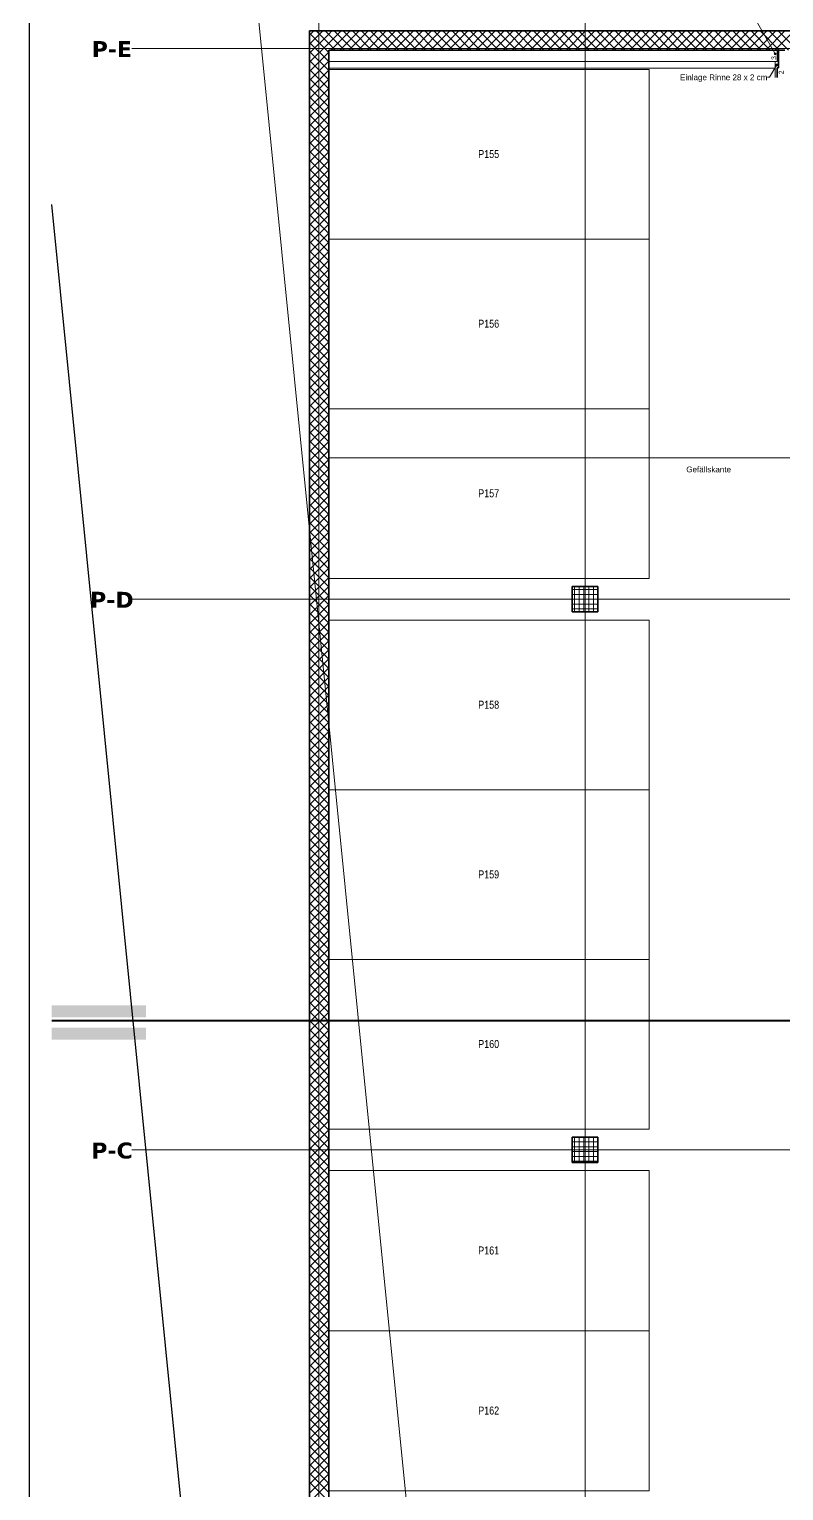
# Model space of a CAD drawing. Extents: x -882 to 937, y -179 to 966.
# Drawn here: x -882.4 to -646.9, y 66.4 to 522.9 of the extents above; entities that cross this region are included whole.
import ezdxf
from ezdxf.lldxf.tags import DXFTag

# ---------------------------------------------------------------- set-up
doc = ezdxf.new("R2010")
doc.units = 0
doc.layers.get('0').update_dxf_attribs({"lineweight": 13})
for name, color, linetype, lineweight, true_color in [('A-____-MATC-OTLN', 7, 'Strichpunkt - Mittel', 40, 0x0080ff), ('A-DETL-____-OTLN', 5, 'Continuous', 9, 0x0000ff), ('C-PROP-LINE-OTLN', 7, '_Grundgrenze_', 25, 0x800000), ('G-____-____-SYMB', 7, 'Strichpunkt - Weit', 5, 0x008080), ('S-GRID-____-IDEN', 7, 'Continuous', 9, 0x5555aa)]:
    doc.layers.add(name, color=color, linetype=linetype, lineweight=lineweight, true_color=true_color)
for name, color, linetype, lineweight in [('A-FLOR-____-OTLN', 7, 'Continuous', 9), ('A-WALL-____-MCUT', 7, 'Continuous', 35), ('A-WALL-____-PATT', 7, 'Continuous', 35), ('C-PRKG-____-IDEN', 7, 'Continuous', 5), ('C-PRKG-____-OTLN', 7, 'Continuous', 9), ('S-COLS-____-MCUT', 7, 'Continuous', 35), ('S-COLS-____-OTLN', 7, 'Continuous', 9), ('S-GRID-____-OTLN', 7, 'Continuous', 5), ('Text', 7, 'Continuous', 5)]:
    doc.layers.add(name, color=color, linetype=linetype, lineweight=lineweight)
doc.styles.get("Standard").update_dxf_attribs({"font": 'arial.ttf'})
tags = doc.linetypes.add('_Grundgrenze_', pattern=[0.45, 0.2, -0.05, 0.05, -0.05, 0.05, -0.05]).pattern_tags.tags
tags[14:15] = [DXFTag(74, 4), DXFTag(75, 0), DXFTag(340, '0'), DXFTag(46, 1.0), DXFTag(50, 0.0), DXFTag(44, 0.0), DXFTag(45, 0.0)]
tags[12:13] = [DXFTag(74, 4), DXFTag(75, 0), DXFTag(340, '0'), DXFTag(46, 1.0), DXFTag(50, 0.0), DXFTag(44, 0.0), DXFTag(45, 0.0)]
tags[10:11] = [DXFTag(74, 4), DXFTag(75, 0), DXFTag(340, '0'), DXFTag(46, 1.0), DXFTag(50, 0.0), DXFTag(44, 0.0), DXFTag(45, 0.0)]
tags[8:9] = [DXFTag(74, 4), DXFTag(75, 0), DXFTag(340, '0'), DXFTag(46, 1.0), DXFTag(50, 0.0), DXFTag(44, 0.0), DXFTag(45, 0.0)]
tags[6:7] = [DXFTag(74, 4), DXFTag(75, 0), DXFTag(340, '0'), DXFTag(46, 1.0), DXFTag(50, 0.0), DXFTag(44, 0.0), DXFTag(45, 0.0)]
tags[4:5] = [DXFTag(74, 4), DXFTag(75, 0), DXFTag(340, '0'), DXFTag(46, 1.0), DXFTag(50, 0.0), DXFTag(44, 0.0), DXFTag(45, 0.0)]
tags = doc.linetypes.add('_Rasterlinie_', pattern=[0.375, 0.2, -0.05, 0.075, -0.05]).pattern_tags.tags
tags[10:11] = [DXFTag(74, 4), DXFTag(75, 0), DXFTag(340, '0'), DXFTag(46, 1.0), DXFTag(50, 0.0), DXFTag(44, 0.0), DXFTag(45, 0.0)]
tags[8:9] = [DXFTag(74, 4), DXFTag(75, 0), DXFTag(340, '0'), DXFTag(46, 1.0), DXFTag(50, 0.0), DXFTag(44, 0.0), DXFTag(45, 0.0)]
tags[6:7] = [DXFTag(74, 4), DXFTag(75, 0), DXFTag(340, '0'), DXFTag(46, 1.0), DXFTag(50, 0.0), DXFTag(44, 0.0), DXFTag(45, 0.0)]
tags[4:5] = [DXFTag(74, 4), DXFTag(75, 0), DXFTag(340, '0'), DXFTag(46, 1.0), DXFTag(50, 0.0), DXFTag(44, 0.0), DXFTag(45, 0.0)]
tags = doc.linetypes.add('_Strichliert - Fein_', pattern=[0.15, 0.1, -0.05]).pattern_tags.tags
tags[6:7] = [DXFTag(74, 4), DXFTag(75, 0), DXFTag(340, '0'), DXFTag(46, 1.0), DXFTag(50, 0.0), DXFTag(44, 0.0), DXFTag(45, 0.0)]
tags[4:5] = [DXFTag(74, 4), DXFTag(75, 0), DXFTag(340, '0'), DXFTag(46, 1.0), DXFTag(50, 0.0), DXFTag(44, 0.0), DXFTag(45, 0.0)]
tags = doc.linetypes.add('Gestrichelt', pattern=[0.1, 0.05, -0.05]).pattern_tags.tags
tags[6:7] = [DXFTag(74, 4), DXFTag(75, 0), DXFTag(340, '0'), DXFTag(46, 1.0), DXFTag(50, 0.0), DXFTag(44, 0.0), DXFTag(45, 0.0)]
tags[4:5] = [DXFTag(74, 4), DXFTag(75, 0), DXFTag(340, '0'), DXFTag(46, 1.0), DXFTag(50, 0.0), DXFTag(44, 0.0), DXFTag(45, 0.0)]
tags = doc.linetypes.add('Strichpunkt - Mittel', pattern=[0.35, 0.15, -0.1, 0, -0.1]).pattern_tags.tags
tags[10:11] = [DXFTag(74, 4), DXFTag(75, 0), DXFTag(340, '0'), DXFTag(46, 1.0), DXFTag(50, 0.0), DXFTag(44, 0.0), DXFTag(45, 0.0)]
tags[8:9] = [DXFTag(74, 4), DXFTag(75, 0), DXFTag(340, '0'), DXFTag(46, 1.0), DXFTag(50, 0.0), DXFTag(44, 0.0), DXFTag(45, 0.0)]
tags[6:7] = [DXFTag(74, 4), DXFTag(75, 0), DXFTag(340, '0'), DXFTag(46, 1.0), DXFTag(50, 0.0), DXFTag(44, 0.0), DXFTag(45, 0.0)]
tags[4:5] = [DXFTag(74, 4), DXFTag(75, 0), DXFTag(340, '0'), DXFTag(46, 1.0), DXFTag(50, 0.0), DXFTag(44, 0.0), DXFTag(45, 0.0)]
tags = doc.linetypes.add('Strichpunkt - Weit', pattern=[0.5, 0.2, -0.15, 0, -0.15]).pattern_tags.tags
tags[10:11] = [DXFTag(74, 4), DXFTag(75, 0), DXFTag(340, '0'), DXFTag(46, 1.0), DXFTag(50, 0.0), DXFTag(44, 0.0), DXFTag(45, 0.0)]
tags[8:9] = [DXFTag(74, 4), DXFTag(75, 0), DXFTag(340, '0'), DXFTag(46, 1.0), DXFTag(50, 0.0), DXFTag(44, 0.0), DXFTag(45, 0.0)]
tags[6:7] = [DXFTag(74, 4), DXFTag(75, 0), DXFTag(340, '0'), DXFTag(46, 1.0), DXFTag(50, 0.0), DXFTag(44, 0.0), DXFTag(45, 0.0)]
tags[4:5] = [DXFTag(74, 4), DXFTag(75, 0), DXFTag(340, '0'), DXFTag(46, 1.0), DXFTag(50, 0.0), DXFTag(44, 0.0), DXFTag(45, 0.0)]

# ---------------------------------------------------------------- blocks, each defined once
blk = doc.blocks.new('Referenz-A0UJ2GK4XE', base_point=(-896.79, -159.76))
at = {"layer": 'A-____-MATC-OTLN', "color": 0, "linetype": 'Strichpunkt - Mittel', "ltscale": 0.4}
blk.add_line((-875.38, 213.3), (394.87, 213.3), dxfattribs=at)
at = {"layer": 'A-DETL-____-OTLN', "color": 0, "linetype": '_Strichliert - Fein_', "ltscale": 0.13}
blk.add_line((-838.99, 809.28), (-751.34, -71.06), dxfattribs=at)
at = {"layer": 'A-DETL-____-OTLN', "color": 0, "linetype": 'Continuous', "ltscale": 0.13}
for p, q in [((-648.92, 512.81), (-648.92, 516.4)), ((-649.52, 507.8), (-649.52, 512.81)), ((-649.52, 512.81), (-648.92, 512.81))]:
    blk.add_line(p, q, dxfattribs=at)
at = {"layer": 'A-DETL-____-OTLN', "color": 0, "linetype": 'Continuous', "lineweight": 35, "ltscale": 0.35}
for p, q in [((-648.92, 516.4), (-646.52, 516.4)), ((-648.52, 510.8), (-648.52, 516.4)), ((-648.92, 507.8), (-648.92, 510.8)), ((-648.92, 510.8), (-648.52, 510.8))]:
    blk.add_line(p, q, dxfattribs=at)
at = {"layer": 'A-DETL-____-OTLN', "color": 0, "linetype": 'Gestrichelt', "ltscale": 0.13}
blk.add_line((-649.52, 510.79), (-788.92, 510.79), dxfattribs=at)
at = {"layer": 'A-FLOR-____-OTLN', "color": 0, "linetype": 'Continuous', "ltscale": 0.13}
for p, q in [((-648.92, 516.39), (-788.92, 516.39)), ((-649.52, 512.8), (-788.92, 512.8)), ((111.08, 389.05), (-788.92, 389.05))]:
    blk.add_line(p, q, dxfattribs=at)
at = {"layer": 'A-WALL-____-MCUT', "color": 0, "linetype": 'Continuous', "ltscale": 0.35}
for p, q in [((-494.92, 522.4), (-794.92, 522.4)), ((-794.92, 522.4), (-794.92, 11.14)), ((-788.92, 516.4), (-648.92, 516.4)), ((-788.92, 11.44), (-788.92, 516.4))]:
    blk.add_line(p, q, dxfattribs=at)
at = {"layer": 'A-WALL-____-PATT', "color": 0, "linetype": 'Continuous', "lineweight": 9, "ltscale": 0.13}
for p, q in [((-794.92, 521.06), (-793.58, 522.4)), ((-794.92, 518.23), (-790.75, 522.4)), ((-788.92, 515.63), (-794.92, 521.63)), ((-794.92, 515.4), (-788.92, 521.4)), ((-788.92, 518.45), (-792.87, 522.4)), ((-788.92, 521.28), (-790.04, 522.4)), ((-788.92, 521.4), (-787.93, 522.4)), ((-788.92, 518.57), (-785.1, 522.4)), ((-784.04, 516.4), (-788.92, 521.28)), ((-788.27, 516.4), (-782.27, 522.4)), ((-781.22, 516.4), (-787.22, 522.4)), ((-785.44, 516.4), (-779.44, 522.4)), ((-778.39, 516.4), (-784.39, 522.4)), ((-782.61, 516.4), (-776.61, 522.4)), ((-775.56, 516.4), (-781.56, 522.4)), ((-779.78, 516.4), (-773.78, 522.4)), ((-772.73, 516.4), (-778.73, 522.4)), ((-776.96, 516.4), (-770.96, 522.4)), ((-769.9, 516.4), (-775.9, 522.4)), ((-774.13, 516.4), (-768.13, 522.4)), ((-767.07, 516.4), (-773.07, 522.4)), ((-771.3, 516.4), (-765.3, 522.4)), ((-764.24, 516.4), (-770.24, 522.4)), ((-768.47, 516.4), (-762.47, 522.4)), ((-761.42, 516.4), (-767.42, 522.4)), ((-765.64, 516.4), (-759.64, 522.4)), ((-758.59, 516.4), (-764.59, 522.4)), ((-762.81, 516.4), (-756.81, 522.4)), ((-755.76, 516.4), (-761.76, 522.4)), ((-759.99, 516.4), (-753.99, 522.4)), ((-752.93, 516.4), (-758.93, 522.4)), ((-757.16, 516.4), (-751.16, 522.4)), ((-750.1, 516.4), (-756.1, 522.4)), ((-754.33, 516.4), (-748.33, 522.4)), ((-747.27, 516.4), (-753.27, 522.4)), ((-751.5, 516.4), (-745.5, 522.4)), ((-744.45, 516.4), (-750.45, 522.4)), ((-748.67, 516.4), (-742.67, 522.4)), ((-741.62, 516.4), (-747.62, 522.4)), ((-745.84, 516.4), (-739.84, 522.4)), ((-738.79, 516.4), (-744.79, 522.4)), ((-743.01, 516.4), (-737.01, 522.4)), ((-735.96, 516.4), (-741.96, 522.4)), ((-740.19, 516.4), (-734.19, 522.4)), ((-733.13, 516.4), (-739.13, 522.4)), ((-737.36, 516.4), (-731.36, 522.4)), ((-730.3, 516.4), (-736.3, 522.4)), ((-734.53, 516.4), (-728.53, 522.4)), ((-727.47, 516.4), (-733.47, 522.4)), ((-731.7, 516.4), (-725.7, 522.4)), ((-724.65, 516.4), (-730.65, 522.4)), ((-728.87, 516.4), (-722.87, 522.4)), ((-721.82, 516.4), (-727.82, 522.4)), ((-726.04, 516.4), (-720.04, 522.4)), ((-718.99, 516.4), (-724.99, 522.4)), ((-723.22, 516.4), (-717.22, 522.4)), ((-716.16, 516.4), (-722.16, 522.4)), ((-720.39, 516.4), (-714.39, 522.4)), ((-713.33, 516.4), (-719.33, 522.4)), ((-717.56, 516.4), (-711.56, 522.4)), ((-710.5, 516.4), (-716.5, 522.4)), ((-714.73, 516.4), (-708.73, 522.4)), ((-707.68, 516.4), (-713.68, 522.4)), ((-711.9, 516.4), (-705.9, 522.4)), ((-704.85, 516.4), (-710.85, 522.4)), ((-709.07, 516.4), (-703.07, 522.4)), ((-702.02, 516.4), (-708.02, 522.4)), ((-706.25, 516.4), (-700.25, 522.4)), ((-699.19, 516.4), (-705.19, 522.4)), ((-703.42, 516.4), (-697.42, 522.4)), ((-696.36, 516.4), (-702.36, 522.4)), ((-700.59, 516.4), (-694.59, 522.4)), ((-693.53, 516.4), (-699.53, 522.4)), ((-697.76, 516.4), (-691.76, 522.4)), ((-690.71, 516.4), (-696.71, 522.4)), ((-694.93, 516.4), (-688.93, 522.4)), ((-687.88, 516.4), (-693.88, 522.4)), ((-692.1, 516.4), (-686.1, 522.4)), ((-685.05, 516.4), (-691.05, 522.4)), ((-689.27, 516.4), (-683.27, 522.4)), ((-682.22, 516.4), (-688.22, 522.4)), ((-686.45, 516.4), (-680.45, 522.4)), ((-679.39, 516.4), (-685.39, 522.4)), ((-683.62, 516.4), (-677.62, 522.4)), ((-676.56, 516.4), (-682.56, 522.4)), ((-680.79, 516.4), (-674.79, 522.4)), ((-673.73, 516.4), (-679.73, 522.4)), ((-677.96, 516.4), (-671.96, 522.4)), ((-670.91, 516.4), (-676.91, 522.4)), ((-675.13, 516.4), (-669.13, 522.4)), ((-668.08, 516.4), (-674.08, 522.4)), ((-672.3, 516.4), (-666.3, 522.4)), ((-665.25, 516.4), (-671.25, 522.4)), ((-669.48, 516.4), (-663.48, 522.4)), ((-662.42, 516.4), (-668.42, 522.4)), ((-666.65, 516.4), (-660.65, 522.4)), ((-659.59, 516.4), (-665.59, 522.4)), ((-663.82, 516.4), (-657.82, 522.4)), ((-656.76, 516.4), (-662.76, 522.4)), ((-660.99, 516.4), (-654.99, 522.4)), ((-653.94, 516.4), (-659.94, 522.4)), ((-658.16, 516.4), (-652.16, 522.4)), ((-651.11, 516.4), (-657.11, 522.4)), ((-655.33, 516.4), (-649.33, 522.4)), ((-648.28, 516.4), (-654.28, 522.4)), ((-652.51, 516.4), (-646.51, 522.4)), ((-645.45, 516.4), (-651.45, 522.4)), ((-649.68, 516.4), (-643.68, 522.4)), ((-642.62, 516.4), (-648.62, 522.4)), ((-788.92, 512.8), (-794.92, 518.8)), ((-794.92, 512.57), (-788.92, 518.57)), ((-788.92, 509.97), (-794.92, 515.97)), ((-786.87, 516.4), (-788.92, 518.45)), ((-794.92, 509.75), (-788.92, 515.75)), ((-788.92, 507.14), (-794.92, 513.14)), ((-794.92, 506.92), (-788.92, 512.92)), ((-788.92, 504.31), (-794.92, 510.31)), ((-794.92, 504.09), (-788.92, 510.09)), ((-788.92, 501.48), (-794.92, 507.48)), ((-794.92, 501.26), (-788.92, 507.26)), ((-788.92, 498.65), (-794.92, 504.65)), ((-794.92, 498.43), (-788.92, 504.43)), ((-788.92, 495.83), (-794.92, 501.83)), ((-794.92, 495.6), (-788.92, 501.6)), ((-788.92, 493), (-794.92, 499)), ((-794.92, 492.78), (-788.92, 498.78)), ((-788.92, 490.17), (-794.92, 496.17)), ((-794.92, 489.95), (-788.92, 495.95)), ((-788.92, 487.34), (-794.92, 493.34)), ((-794.92, 487.12), (-788.92, 493.12)), ((-788.92, 484.51), (-794.92, 490.51)), ((-794.92, 484.29), (-788.92, 490.29)), ((-788.92, 481.68), (-794.92, 487.68)), ((-794.92, 481.46), (-788.92, 487.46)), ((-788.92, 478.86), (-794.92, 484.86)), ((-794.92, 478.63), (-788.92, 484.63)), ((-788.92, 476.03), (-794.92, 482.03)), ((-794.92, 475.81), (-788.92, 481.81)), ((-788.92, 473.2), (-794.92, 479.2)), ((-794.92, 472.98), (-788.92, 478.98)), ((-788.92, 470.37), (-794.92, 476.37)), ((-794.92, 470.15), (-788.92, 476.15)), ((-788.92, 467.54), (-794.92, 473.54)), ((-794.92, 467.32), (-788.92, 473.32)), ((-788.92, 464.71), (-794.92, 470.71)), ((-794.92, 464.49), (-788.92, 470.49)), ((-788.92, 461.89), (-794.92, 467.89)), ((-794.92, 461.66), (-788.92, 467.66)), ((-788.92, 459.06), (-794.92, 465.06)), ((-794.92, 458.83), (-788.92, 464.83)), ((-788.92, 456.23), (-794.92, 462.23)), ((-794.92, 456.01), (-788.92, 462.01)), ((-788.92, 453.4), (-794.92, 459.4)), ((-794.92, 453.18), (-788.92, 459.18)), ((-788.92, 450.57), (-794.92, 456.57)), ((-794.92, 450.35), (-788.92, 456.35)), ((-788.92, 447.74), (-794.92, 453.74)), ((-794.92, 447.52), (-788.92, 453.52)), ((-788.92, 444.91), (-794.92, 450.91)), ((-794.92, 444.69), (-788.92, 450.69)), ((-788.92, 442.09), (-794.92, 448.09)), ((-794.92, 441.86), (-788.92, 447.86)), ((-788.92, 439.26), (-794.92, 445.26)), ((-794.92, 439.04), (-788.92, 445.04)), ((-788.92, 436.43), (-794.92, 442.43)), ((-794.92, 436.21), (-788.92, 442.21)), ((-788.92, 433.6), (-794.92, 439.6)), ((-794.92, 433.38), (-788.92, 439.38)), ((-788.92, 430.77), (-794.92, 436.77)), ((-794.92, 430.55), (-788.92, 436.55)), ((-788.92, 427.94), (-794.92, 433.94)), ((-794.92, 427.72), (-788.92, 433.72)), ((-788.92, 425.12), (-794.92, 431.12)), ((-794.92, 424.89), (-788.92, 430.89)), ((-788.92, 422.29), (-794.92, 428.29)), ((-794.92, 422.06), (-788.92, 428.06)), ((-788.92, 419.46), (-794.92, 425.46)), ((-794.92, 419.24), (-788.92, 425.24)), ((-788.92, 416.63), (-794.92, 422.63)), ((-794.92, 416.41), (-788.92, 422.41)), ((-788.92, 413.8), (-794.92, 419.8)), ((-794.92, 413.58), (-788.92, 419.58)), ((-788.92, 410.97), (-794.92, 416.97)), ((-794.92, 410.75), (-788.92, 416.75)), ((-788.92, 408.15), (-794.92, 414.15)), ((-794.92, 407.92), (-788.92, 413.92)), ((-788.92, 405.32), (-794.92, 411.32)), ((-794.92, 405.09), (-788.92, 411.09)), ((-788.92, 402.49), (-794.92, 408.49)), ((-794.92, 402.27), (-788.92, 408.27)), ((-788.92, 399.66), (-794.92, 405.66)), ((-794.92, 399.44), (-788.92, 405.44)), ((-788.92, 396.83), (-794.92, 402.83)), ((-794.92, 396.61), (-788.92, 402.61)), ((-788.92, 394), (-794.92, 400)), ((-794.92, 393.78), (-788.92, 399.78)), ((-788.92, 391.17), (-794.92, 397.17)), ((-794.92, 390.95), (-788.92, 396.95)), ((-788.92, 388.35), (-794.92, 394.35)), ((-794.92, 388.12), (-788.92, 394.12)), ((-788.92, 385.52), (-794.92, 391.52)), ((-794.92, 385.3), (-788.92, 391.3)), ((-788.92, 382.69), (-794.92, 388.69)), ((-794.92, 382.47), (-788.92, 388.47)), ((-788.92, 379.86), (-794.92, 385.86)), ((-794.92, 379.64), (-788.92, 385.64)), ((-788.92, 377.03), (-794.92, 383.03)), ((-794.92, 376.81), (-788.92, 382.81)), ((-788.92, 374.2), (-794.92, 380.2)), ((-794.92, 373.98), (-788.92, 379.98)), ((-788.92, 371.38), (-794.92, 377.38)), ((-794.92, 371.15), (-788.92, 377.15)), ((-788.92, 368.55), (-794.92, 374.55)), ((-794.92, 368.32), (-788.92, 374.32)), ((-788.92, 365.72), (-794.92, 371.72)), ((-794.92, 365.5), (-788.92, 371.5)), ((-788.92, 362.89), (-794.92, 368.89)), ((-794.92, 362.67), (-788.92, 368.67)), ((-788.92, 360.06), (-794.92, 366.06)), ((-794.92, 359.84), (-788.92, 365.84)), ((-788.92, 357.23), (-794.92, 363.23)), ((-794.92, 357.01), (-788.92, 363.01)), ((-788.92, 354.4), (-794.92, 360.4)), ((-794.92, 354.18), (-788.92, 360.18)), ((-788.92, 351.58), (-794.92, 357.58)), ((-794.92, 351.35), (-788.92, 357.35)), ((-788.92, 348.75), (-794.92, 354.75)), ((-794.92, 348.53), (-788.92, 354.53)), ((-788.92, 345.92), (-794.92, 351.92)), ((-794.92, 345.7), (-788.92, 351.7)), ((-788.92, 343.09), (-794.92, 349.09)), ((-794.92, 342.87), (-788.92, 348.87)), ((-788.92, 340.26), (-794.92, 346.26)), ((-794.92, 340.04), (-788.92, 346.04)), ((-788.92, 337.43), (-794.92, 343.43)), ((-794.92, 337.21), (-788.92, 343.21)), ((-788.92, 334.61), (-794.92, 340.61)), ((-794.92, 334.38), (-788.92, 340.38)), ((-788.92, 331.78), (-794.92, 337.78)), ((-794.92, 331.56), (-788.92, 337.56)), ((-788.92, 328.95), (-794.92, 334.95)), ((-794.92, 328.73), (-788.92, 334.73)), ((-788.92, 326.12), (-794.92, 332.12)), ((-794.92, 325.9), (-788.92, 331.9)), ((-788.92, 323.29), (-794.92, 329.29)), ((-794.92, 323.07), (-788.92, 329.07)), ((-788.92, 320.46), (-794.92, 326.46)), ((-794.92, 320.24), (-788.92, 326.24)), ((-788.92, 317.64), (-794.92, 323.64)), ((-794.92, 317.41), (-788.92, 323.41)), ((-788.92, 314.81), (-794.92, 320.81)), ((-794.92, 314.58), (-788.92, 320.58)), ((-788.92, 311.98), (-794.92, 317.98)), ((-794.92, 311.76), (-788.92, 317.76)), ((-788.92, 309.15), (-794.92, 315.15)), ((-794.92, 308.93), (-788.92, 314.93)), ((-788.92, 306.32), (-794.92, 312.32)), ((-794.92, 306.1), (-788.92, 312.1)), ((-788.92, 303.49), (-794.92, 309.49)), ((-794.92, 303.27), (-788.92, 309.27)), ((-788.92, 300.66), (-794.92, 306.66)), ((-794.92, 300.44), (-788.92, 306.44)), ((-788.92, 297.84), (-794.92, 303.84)), ((-794.92, 297.61), (-788.92, 303.61)), ((-788.92, 295.01), (-794.92, 301.01)), ((-794.92, 294.79), (-788.92, 300.79)), ((-788.92, 292.18), (-794.92, 298.18)), ((-794.92, 291.96), (-788.92, 297.96)), ((-788.92, 289.35), (-794.92, 295.35)), ((-794.92, 289.13), (-788.92, 295.13)), ((-788.92, 286.52), (-794.92, 292.52)), ((-794.92, 286.3), (-788.92, 292.3)), ((-788.92, 283.69), (-794.92, 289.69)), ((-794.92, 283.47), (-788.92, 289.47)), ((-788.92, 280.87), (-794.92, 286.87)), ((-794.92, 280.64), (-788.92, 286.64)), ((-788.92, 278.04), (-794.92, 284.04)), ((-794.92, 277.82), (-788.92, 283.82)), ((-788.92, 275.21), (-794.92, 281.21)), ((-794.92, 274.99), (-788.92, 280.99)), ((-788.92, 272.38), (-794.92, 278.38)), ((-794.92, 272.16), (-788.92, 278.16)), ((-788.92, 269.55), (-794.92, 275.55)), ((-794.92, 269.33), (-788.92, 275.33)), ((-788.92, 266.72), (-794.92, 272.72)), ((-794.92, 266.5), (-788.92, 272.5)), ((-788.92, 263.9), (-794.92, 269.9)), ((-794.92, 263.67), (-788.92, 269.67)), ((-788.92, 261.07), (-794.92, 267.07)), ((-794.92, 260.84), (-788.92, 266.84)), ((-788.92, 258.24), (-794.92, 264.24)), ((-794.92, 258.02), (-788.92, 264.02)), ((-788.92, 255.41), (-794.92, 261.41)), ((-794.92, 255.19), (-788.92, 261.19)), ((-788.92, 252.58), (-794.92, 258.58)), ((-794.92, 252.36), (-788.92, 258.36)), ((-788.92, 249.75), (-794.92, 255.75)), ((-794.92, 249.53), (-788.92, 255.53)), ((-788.92, 246.92), (-794.92, 252.92)), ((-794.92, 246.7), (-788.92, 252.7)), ((-788.92, 244.1), (-794.92, 250.1)), ((-794.92, 243.87), (-788.92, 249.87)), ((-788.92, 241.27), (-794.92, 247.27)), ((-794.92, 241.05), (-788.92, 247.05)), ((-788.92, 238.44), (-794.92, 244.44)), ((-794.92, 238.22), (-788.92, 244.22)), ((-788.92, 235.61), (-794.92, 241.61)), ((-794.92, 235.39), (-788.92, 241.39)), ((-788.92, 232.78), (-794.92, 238.78)), ((-794.92, 232.56), (-788.92, 238.56)), ((-788.92, 229.95), (-794.92, 235.95)), ((-794.92, 229.73), (-788.92, 235.73)), ((-788.92, 227.13), (-794.92, 233.13)), ((-794.92, 226.9), (-788.92, 232.9)), ((-788.92, 224.3), (-794.92, 230.3)), ((-794.92, 224.07), (-788.92, 230.07)), ((-788.92, 221.47), (-794.92, 227.47)), ((-794.92, 221.25), (-788.92, 227.25)), ((-788.92, 218.64), (-794.92, 224.64)), ((-794.92, 218.42), (-788.92, 224.42)), ((-788.92, 215.81), (-794.92, 221.81)), ((-794.92, 215.59), (-788.92, 221.59)), ((-788.92, 212.98), (-794.92, 218.98)), ((-794.92, 212.76), (-788.92, 218.76)), ((-788.92, 210.16), (-794.92, 216.16)), ((-794.92, 209.93), (-788.92, 215.93)), ((-788.92, 207.33), (-794.92, 213.33)), ((-794.92, 207.1), (-788.92, 213.1)), ((-788.92, 204.5), (-794.92, 210.5)), ((-794.92, 204.28), (-788.92, 210.28)), ((-788.92, 201.67), (-794.92, 207.67)), ((-794.92, 201.45), (-788.92, 207.45)), ((-788.92, 198.84), (-794.92, 204.84)), ((-794.92, 198.62), (-788.92, 204.62)), ((-788.92, 196.01), (-794.92, 202.01)), ((-794.92, 195.79), (-788.92, 201.79)), ((-788.92, 193.18), (-794.92, 199.18)), ((-794.92, 192.96), (-788.92, 198.96)), ((-788.92, 190.36), (-794.92, 196.36)), ((-794.92, 190.13), (-788.92, 196.13)), ((-788.92, 187.53), (-794.92, 193.53)), ((-794.92, 187.31), (-788.92, 193.31)), ((-788.92, 184.7), (-794.92, 190.7)), ((-794.92, 184.48), (-788.92, 190.48)), ((-788.92, 181.87), (-794.92, 187.87)), ((-794.92, 181.65), (-788.92, 187.65)), ((-788.92, 179.04), (-794.92, 185.04)), ((-794.92, 178.82), (-788.92, 184.82)), ((-788.92, 176.21), (-794.92, 182.21)), ((-794.92, 175.99), (-788.92, 181.99)), ((-788.92, 173.39), (-794.92, 179.39)), ((-794.92, 173.16), (-788.92, 179.16)), ((-788.92, 170.56), (-794.92, 176.56)), ((-794.92, 170.33), (-788.92, 176.33)), ((-788.92, 167.73), (-794.92, 173.73)), ((-794.92, 167.51), (-788.92, 173.51)), ((-788.92, 164.9), (-794.92, 170.9)), ((-794.92, 164.68), (-788.92, 170.68)), ((-788.92, 162.07), (-794.92, 168.07)), ((-794.92, 161.85), (-788.92, 167.85)), ((-788.92, 159.24), (-794.92, 165.24)), ((-794.92, 159.02), (-788.92, 165.02)), ((-788.92, 156.42), (-794.92, 162.42)), ((-794.92, 156.19), (-788.92, 162.19)), ((-788.92, 153.59), (-794.92, 159.59)), ((-794.92, 153.36), (-788.92, 159.36)), ((-788.92, 150.76), (-794.92, 156.76)), ((-794.92, 150.54), (-788.92, 156.54)), ((-788.92, 147.93), (-794.92, 153.93)), ((-794.92, 147.71), (-788.92, 153.71)), ((-788.92, 145.1), (-794.92, 151.1)), ((-794.92, 144.88), (-788.92, 150.88)), ((-788.92, 142.27), (-794.92, 148.27)), ((-794.92, 142.05), (-788.92, 148.05)), ((-788.92, 139.44), (-794.92, 145.44)), ((-794.92, 139.22), (-788.92, 145.22)), ((-788.92, 136.62), (-794.92, 142.62)), ((-794.92, 136.39), (-788.92, 142.39)), ((-788.92, 133.79), (-794.92, 139.79)), ((-794.92, 133.57), (-788.92, 139.57)), ((-788.92, 130.96), (-794.92, 136.96)), ((-794.92, 130.74), (-788.92, 136.74)), ((-788.92, 128.13), (-794.92, 134.13)), ((-794.92, 127.91), (-788.92, 133.91)), ((-788.92, 125.3), (-794.92, 131.3)), ((-794.92, 125.08), (-788.92, 131.08)), ((-788.92, 122.47), (-794.92, 128.47)), ((-794.92, 122.25), (-788.92, 128.25)), ((-788.92, 119.65), (-794.92, 125.65)), ((-794.92, 119.42), (-788.92, 125.42)), ((-788.92, 116.82), (-794.92, 122.82)), ((-794.92, 116.59), (-788.92, 122.59)), ((-788.92, 113.99), (-794.92, 119.99)), ((-794.92, 113.77), (-788.92, 119.77)), ((-788.92, 111.16), (-794.92, 117.16)), ((-794.92, 110.94), (-788.92, 116.94)), ((-788.92, 108.33), (-794.92, 114.33)), ((-794.92, 108.11), (-788.92, 114.11)), ((-788.92, 105.5), (-794.92, 111.5)), ((-794.92, 105.28), (-788.92, 111.28)), ((-788.92, 102.67), (-794.92, 108.67)), ((-794.92, 102.45), (-788.92, 108.45)), ((-788.92, 99.85), (-794.92, 105.85)), ((-794.92, 99.62), (-788.92, 105.62)), ((-788.92, 97.02), (-794.92, 103.02)), ((-794.92, 96.8), (-788.92, 102.8)), ((-788.92, 94.19), (-794.92, 100.19)), ((-794.92, 93.97), (-788.92, 99.97)), ((-788.92, 91.36), (-794.92, 97.36)), ((-794.92, 91.14), (-788.92, 97.14)), ((-788.92, 88.53), (-794.92, 94.53)), ((-794.92, 88.31), (-788.92, 94.31)), ((-788.92, 85.7), (-794.92, 91.7)), ((-794.92, 85.48), (-788.92, 91.48)), ((-788.92, 82.88), (-794.92, 88.88)), ((-794.92, 82.65), (-788.92, 88.65)), ((-788.92, 80.05), (-794.92, 86.05)), ((-794.92, 79.83), (-788.92, 85.83)), ((-788.92, 77.22), (-794.92, 83.22)), ((-794.92, 77), (-788.92, 83)), ((-788.92, 74.39), (-794.92, 80.39)), ((-794.92, 74.17), (-788.92, 80.17)), ((-788.92, 71.56), (-794.92, 77.56)), ((-794.92, 71.34), (-788.92, 77.34)), ((-788.92, 68.73), (-794.92, 74.73)), ((-794.92, 68.51), (-788.92, 74.51)), ((-788.92, 65.91), (-794.92, 71.91)), ((-794.92, 65.68), (-788.92, 71.68)), ((-788.92, 63.08), (-794.92, 69.08)), ((-794.92, 62.85), (-788.92, 68.85))]:
    blk.add_line(p, q, dxfattribs=at)
at = {"layer": 'C-PRKG-____-OTLN', "color": 0, "linetype": 'Continuous', "ltscale": 0.13}
for p, q in [((-688.92, 510.37), (-788.92, 510.37)), ((-688.92, 457.38), (-688.92, 510.37)), ((-688.92, 510.37), (-688.92, 510.37)), ((-788.92, 457.38), (-688.92, 457.38)), ((-688.92, 457.38), (-788.92, 457.38)), ((-688.92, 457.38), (-688.92, 457.38)), ((-688.92, 404.39), (-688.92, 457.38)), ((-688.92, 457.38), (-688.92, 457.38)), ((-788.92, 425.03), (-788.92, 404.39)), ((-788.92, 404.39), (-688.92, 404.39)), ((-788.92, 404.39), (-688.92, 404.39)), ((-788.92, 351.4), (-788.92, 404.39)), ((-688.92, 404.39), (-788.92, 404.39)), ((-788.92, 351.4), (-788.92, 404.39)), ((-788.92, 404.39), (-688.92, 404.39)), ((-688.92, 404.39), (-688.92, 404.39)), ((-688.92, 351.4), (-688.92, 404.39)), ((-688.92, 351.4), (-688.92, 404.39)), ((-688.92, 404.39), (-688.92, 351.4)), ((-688.92, 404.39), (-688.92, 404.39)), ((-788.92, 351.4), (-688.92, 351.4)), ((-788.92, 351.4), (-688.92, 351.4)), ((-688.92, 351.4), (-788.92, 351.4)), ((-688.92, 351.4), (-688.92, 351.4)), ((-788.92, 338.37), (-788.92, 285.38)), ((-688.92, 338.37), (-788.92, 338.37)), ((-688.92, 338.37), (-788.92, 338.37)), ((-788.92, 285.38), (-788.92, 338.37)), ((-788.92, 338.37), (-688.92, 338.37)), ((-688.92, 338.37), (-688.92, 285.38)), ((-688.92, 285.38), (-688.92, 338.37)), ((-688.92, 338.37), (-688.92, 285.38)), ((-688.92, 338.37), (-688.92, 338.37)), ((-788.92, 285.38), (-788.92, 232.39)), ((-688.92, 285.38), (-788.92, 285.38)), ((-688.92, 285.38), (-788.92, 285.38)), ((-788.92, 232.39), (-788.92, 285.38)), ((-788.92, 285.38), (-688.92, 285.38)), ((-688.92, 285.38), (-788.92, 285.38)), ((-788.92, 285.38), (-688.92, 285.38)), ((-688.92, 285.38), (-788.92, 285.38)), ((-688.92, 285.38), (-688.92, 232.39)), ((-688.92, 232.39), (-688.92, 285.38)), ((-688.92, 285.38), (-688.92, 232.39)), ((-688.92, 285.38), (-688.92, 285.38)), ((-688.92, 285.38), (-688.92, 285.38)), ((-788.92, 232.39), (-788.92, 179.4)), ((-688.92, 232.39), (-788.92, 232.39)), ((-688.92, 232.39), (-788.92, 232.39)), ((-788.92, 179.4), (-788.92, 232.39)), ((-788.92, 232.39), (-688.92, 232.39)), ((-688.92, 232.39), (-788.92, 232.39)), ((-788.92, 232.39), (-688.92, 232.39)), ((-688.92, 232.39), (-788.92, 232.39)), ((-688.92, 232.39), (-688.92, 179.4)), ((-688.92, 179.4), (-688.92, 232.39)), ((-688.92, 232.39), (-688.92, 179.4)), ((-688.92, 232.39), (-688.92, 232.39)), ((-688.92, 232.39), (-688.92, 232.39)), ((-688.92, 179.4), (-788.92, 179.4)), ((-788.92, 179.4), (-688.92, 179.4)), ((-688.92, 179.4), (-788.92, 179.4)), ((-688.92, 179.4), (-688.92, 179.4)), ((-788.92, 166.4), (-788.92, 116.41)), ((-688.92, 166.4), (-788.92, 166.4)), ((-688.92, 166.4), (-788.92, 166.4)), ((-788.92, 116.41), (-788.92, 166.4)), ((-788.92, 166.4), (-688.92, 166.4)), ((-688.92, 166.4), (-688.92, 116.41)), ((-688.92, 116.41), (-688.92, 166.4)), ((-688.92, 166.4), (-688.92, 116.41)), ((-688.92, 166.4), (-688.92, 166.4)), ((-788.92, 116.41), (-788.92, 66.42)), ((-688.92, 116.41), (-788.92, 116.41)), ((-688.92, 116.41), (-788.92, 116.41)), ((-788.92, 66.42), (-788.92, 116.41)), ((-788.92, 116.41), (-688.92, 116.41)), ((-688.92, 116.41), (-788.92, 116.41)), ((-788.92, 116.41), (-688.92, 116.41)), ((-688.92, 116.41), (-788.92, 116.41)), ((-688.92, 116.41), (-688.92, 66.42)), ((-688.92, 66.42), (-688.92, 116.41)), ((-688.92, 116.41), (-688.92, 66.42)), ((-688.92, 116.41), (-688.92, 116.41)), ((-688.92, 116.41), (-688.92, 116.41)), ((-688.92, 66.42), (-788.92, 66.42)), ((-788.92, 66.42), (-688.92, 66.42)), ((-688.92, 66.42), (-788.92, 66.42)), ((-688.92, 66.42), (-788.92, 66.42)), ((-688.92, 66.42), (-688.92, 66.42)), ((-688.92, 66.42), (-688.92, 66.42))]:
    blk.add_line(p, q, dxfattribs=at)
at = {"layer": 'C-PROP-LINE-OTLN', "color": 0, "linetype": '_Grundgrenze_', "lineweight": -2, "ltscale": 0.25}
blk.add_line((-814.68, -141.42), (-875.38, 468.17), dxfattribs=at)
at = {"layer": 'G-____-____-SYMB', "color": 7, "linetype": 'Continuous', "ltscale": 0.13, "true_color": 0xffffff}
for points in [[(-875.38, 218.01), (-845.93, 218.01), (-845.93, 214.3)], [(-875.38, 218.01), (-845.93, 214.3), (-875.38, 216.45)], [(-875.38, 216.45), (-845.93, 214.3), (-875.38, 214.3)], [(-875.38, 211.04), (-845.93, 211.04), (-845.93, 207.34)], [(-875.38, 211.04), (-845.93, 207.34), (-875.38, 209.48)], [(-875.38, 209.48), (-845.93, 207.34), (-875.38, 207.34)]]:
    blk.add_solid(points, dxfattribs=at)
at = {"layer": 'S-COLS-____-MCUT', "color": 0, "linetype": 'Continuous', "ltscale": 0.35}
for p, q in [((-704.92, 348.9), (-712.92, 348.9)), ((-712.92, 348.9), (-712.92, 340.9)), ((-704.92, 340.9), (-704.92, 348.9)), ((-712.92, 340.9), (-704.92, 340.9)), ((-704.92, 176.9), (-712.92, 176.9)), ((-712.92, 176.9), (-712.92, 168.9)), ((-704.92, 168.9), (-704.92, 176.9)), ((-712.92, 168.9), (-704.92, 168.9))]:
    blk.add_line(p, q, dxfattribs=at)
at = {"layer": 'S-COLS-____-OTLN', "color": 0, "linetype": 'Continuous', "ltscale": 0.13}
for p, q in [((-712.92, 347.87), (-704.92, 347.87)), ((-712.26, 340.9), (-712.26, 348.9)), ((-710.76, 340.9), (-710.76, 348.9)), ((-709.26, 340.9), (-709.26, 348.9)), ((-707.76, 340.9), (-707.76, 348.9)), ((-706.26, 340.9), (-706.26, 348.9)), ((-712.92, 346.37), (-704.92, 346.37)), ((-712.92, 344.87), (-704.92, 344.87)), ((-712.92, 343.37), (-704.92, 343.37)), ((-712.92, 341.87), (-704.92, 341.87)), ((-712.92, 176.87), (-704.92, 176.87)), ((-712.92, 175.37), (-704.92, 175.37)), ((-712.92, 173.87), (-704.92, 173.87)), ((-712.26, 168.9), (-712.26, 176.9)), ((-710.76, 168.9), (-710.76, 176.9)), ((-709.26, 168.9), (-709.26, 176.9)), ((-707.76, 168.9), (-707.76, 176.9)), ((-706.26, 168.9), (-706.26, 176.9)), ((-712.92, 172.37), (-704.92, 172.37)), ((-712.92, 170.87), (-704.92, 170.87)), ((-712.92, 169.37), (-704.92, 169.37))]:
    blk.add_line(p, q, dxfattribs=at)
at = {"layer": 'S-GRID-____-OTLN', "color": 0, "linetype": '_Rasterlinie_', "ltscale": 0.13}
for p, q in [((-791.97, -147.79), (-791.97, 949.68)), ((-708.92, -147.79), (-708.92, 949.68)), ((-850.37, 516.9), (51.5, 516.9)), ((-850.37, 344.9), (51.5, 344.9)), ((-850.37, 172.9), (394.87, 172.9))]:
    blk.add_line(p, q, dxfattribs=at)
at = {"layer": 'Text', "color": 0, "linetype": 'Continuous', "ltscale": 0.13}
for p, q in [((-649.55, 515.17), (-656.27, 526.87)), ((-649.06, 511.74), (-651.34, 507.88)), ((-651.34, 507.88), (-651.96, 507.88))]:
    blk.add_line(p, q, dxfattribs=at)
for centre in [(-649.55, 515.17), (-649.06, 511.74)]:
    blk.add_circle(centre, 0.3, dxfattribs=at)
for points in [[(-649.84, 515.08), (-649.85, 515.22), (-649.84, 515.27)], [(-649.85, 515.13), (-649.85, 515.17), (-649.85, 515.22)], [(-649.85, 515.13), (-649.85, 515.22), (-649.84, 515.08)], [(-649.82, 515.04), (-649.84, 515.27), (-649.82, 515.31)], [(-649.84, 515.08), (-649.84, 515.27), (-649.82, 515.04)], [(-649.79, 515), (-649.82, 515.31), (-649.79, 515.35)], [(-649.82, 515.04), (-649.82, 515.31), (-649.79, 515)], [(-649.76, 514.96), (-649.79, 515.35), (-649.76, 515.39)], [(-649.79, 515), (-649.79, 515.35), (-649.76, 514.96)], [(-649.73, 514.93), (-649.76, 515.39), (-649.73, 515.42)], [(-649.76, 514.96), (-649.76, 515.39), (-649.73, 514.93)], [(-649.69, 514.91), (-649.73, 515.42), (-649.69, 515.44)], [(-649.73, 514.93), (-649.73, 515.42), (-649.69, 514.91)], [(-649.64, 514.89), (-649.69, 515.44), (-649.64, 515.46)], [(-649.69, 514.91), (-649.69, 515.44), (-649.64, 514.89)], [(-649.6, 514.88), (-649.64, 515.46), (-649.6, 515.47)], [(-649.64, 514.89), (-649.64, 515.46), (-649.6, 514.88)], [(-649.6, 514.88), (-649.6, 515.47), (-649.55, 514.87)], [(-649.55, 514.87), (-649.6, 515.47), (-649.55, 515.47)], [(-649.55, 514.87), (-649.55, 515.47), (-649.5, 514.88)], [(-649.5, 514.88), (-649.55, 515.47), (-649.5, 515.47)], [(-649.5, 514.88), (-649.5, 515.47), (-649.46, 514.89)], [(-649.46, 514.89), (-649.5, 515.47), (-649.46, 515.46)], [(-649.46, 514.89), (-649.46, 515.46), (-649.41, 514.91)], [(-649.41, 514.91), (-649.46, 515.46), (-649.41, 515.44)], [(-649.41, 514.91), (-649.41, 515.44), (-649.37, 514.93)], [(-649.37, 514.93), (-649.41, 515.44), (-649.37, 515.42)], [(-649.37, 514.93), (-649.37, 515.42), (-649.34, 514.96)], [(-649.34, 514.96), (-649.37, 515.42), (-649.34, 515.39)], [(-649.35, 511.65), (-649.36, 511.79), (-649.35, 511.83)], [(-649.36, 511.69), (-649.36, 511.74), (-649.36, 511.79)], [(-649.36, 511.69), (-649.36, 511.79), (-649.35, 511.65)], [(-649.33, 511.6), (-649.35, 511.83), (-649.33, 511.88)], [(-649.35, 511.65), (-649.35, 511.83), (-649.33, 511.6)], [(-649.34, 514.96), (-649.34, 515.39), (-649.31, 515)], [(-649.31, 515), (-649.34, 515.39), (-649.31, 515.35)], [(-649.31, 511.56), (-649.33, 511.88), (-649.31, 511.92)], [(-649.33, 511.6), (-649.33, 511.88), (-649.31, 511.56)], [(-649.31, 515), (-649.31, 515.35), (-649.28, 515.04)], [(-649.28, 515.04), (-649.31, 515.35), (-649.28, 515.31)], [(-649.28, 511.53), (-649.31, 511.92), (-649.28, 511.95)], [(-649.31, 511.56), (-649.31, 511.92), (-649.28, 511.53)], [(-649.28, 515.04), (-649.28, 515.31), (-649.26, 515.08)], [(-649.26, 515.08), (-649.28, 515.31), (-649.26, 515.27)], [(-649.24, 511.5), (-649.28, 511.95), (-649.24, 511.98)], [(-649.28, 511.53), (-649.28, 511.95), (-649.24, 511.5)], [(-649.26, 515.08), (-649.26, 515.27), (-649.25, 515.13)], [(-649.25, 515.13), (-649.26, 515.27), (-649.25, 515.22)], [(-649.25, 515.13), (-649.25, 515.22), (-649.25, 515.17)], [(-649.2, 511.47), (-649.24, 511.98), (-649.2, 512.01)], [(-649.24, 511.5), (-649.24, 511.98), (-649.2, 511.47)], [(-649.16, 511.45), (-649.2, 512.01), (-649.16, 512.02)], [(-649.2, 511.47), (-649.2, 512.01), (-649.16, 511.45)], [(-649.11, 511.44), (-649.16, 512.02), (-649.11, 512.04)], [(-649.16, 511.45), (-649.16, 512.02), (-649.11, 511.44)], [(-649.11, 511.44), (-649.11, 512.04), (-649.06, 511.44)], [(-649.06, 511.44), (-649.11, 512.04), (-649.06, 512.04)], [(-649.06, 511.44), (-649.06, 512.04), (-649.02, 511.44)], [(-649.02, 511.44), (-649.06, 512.04), (-649.02, 512.04)], [(-649.02, 511.44), (-649.02, 512.04), (-648.97, 511.45)], [(-648.97, 511.45), (-649.02, 512.04), (-648.97, 512.02)], [(-648.97, 511.45), (-648.97, 512.02), (-648.93, 511.47)], [(-648.93, 511.47), (-648.97, 512.02), (-648.93, 512.01)], [(-648.93, 511.47), (-648.93, 512.01), (-648.89, 511.5)], [(-648.89, 511.5), (-648.93, 512.01), (-648.89, 511.98)], [(-648.89, 511.5), (-648.89, 511.98), (-648.85, 511.53)], [(-648.85, 511.53), (-648.89, 511.98), (-648.85, 511.95)], [(-648.85, 511.53), (-648.85, 511.95), (-648.82, 511.56)], [(-648.82, 511.56), (-648.85, 511.95), (-648.82, 511.92)], [(-648.82, 511.56), (-648.82, 511.92), (-648.8, 511.6)], [(-648.8, 511.6), (-648.82, 511.92), (-648.8, 511.88)], [(-648.8, 511.6), (-648.8, 511.88), (-648.78, 511.65)], [(-648.78, 511.65), (-648.8, 511.88), (-648.78, 511.83)], [(-648.78, 511.65), (-648.78, 511.83), (-648.77, 511.69)], [(-648.77, 511.69), (-648.78, 511.83), (-648.77, 511.79)], [(-648.77, 511.69), (-648.77, 511.79), (-648.76, 511.74)]]:
    blk.add_solid(points, dxfattribs=at)
at = {"layer": 'C-PRKG-____-IDEN', "color": 0, "linetype": 'Continuous', "ltscale": 0.13, "char_height": 2.5, "attachment_point": 1}
for s, insert in [('{\\W0.8;\\fArial;P155}', (-742.26, 485.18)), ('{\\W0.8;\\fArial;P156}', (-742.26, 432.19)), ('{\\W0.8;\\fArial;P157}', (-742.26, 379.21)), ('{\\W0.8;\\fArial;P158}', (-742.26, 313.18)), ('{\\W0.8;\\fArial;P159}', (-742.26, 260.19)), ('{\\W0.8;\\fArial;P160}', (-742.26, 207.21)), ('{\\W0.8;\\fArial;P161}', (-742.26, 142.72)), ('{\\W0.8;\\fArial;P162}', (-742.26, 92.73))]:
    blk.add_mtext(s, dxfattribs=dict(at, insert=insert))
at = {"layer": 'S-GRID-____-IDEN', "color": 0, "linetype": 'Continuous', "lineweight": 5, "ltscale": 0.13, "char_height": 5, "attachment_point": 1}
for s, insert in [('{\\fVerdana|b1|i0;P-E}', (-862.92, 519.19)), ('{\\fVerdana|b1|i0;P-D}', (-863.41, 347.19)), ('{\\fVerdana|b1|i0;P-C}', (-863.05, 175.19))]:
    blk.add_mtext(s, dxfattribs=dict(at, insert=insert))
at = {"layer": 'Text', "color": 0, "linetype": 'Continuous', "ltscale": 0.13, "char_height": 1.5, "attachment_point": 1, "rotation": 90}
for s, insert in [('{\\fArial;3}', (-650.76, 513.34)), ('{\\fArial;2}', (-648.43, 508.86))]:
    blk.add_mtext(s, dxfattribs=dict(at, insert=insert))
at = {"layer": 'Text', "color": 0, "linetype": 'Continuous', "ltscale": 0.13, "char_height": 1.8, "attachment_point": 1}
for s, insert in [('{\\fArial;Einlage Rinne 28 x 2 cm}', (-679.25, 508.78)), ('{\\fArial;Gefällskante}', (-677.32, 386.31))]:
    blk.add_mtext(s, dxfattribs=dict(at, insert=insert))

msp = doc.modelspace()

# ---------------------------------------------------------------- linework, layer by layer
at = {"color": 0, "linetype": 'ByBlock', "lineweight": -2, "ltscale": 0.13}
msp.add_line((-882.42, 965.53), (-882.42, -174.47), dxfattribs=at)

# ---------------------------------------------------------------- block references
at = {"color": 9, "lineweight": 25, "ltscale": 0.25, "true_color": 0xc0c0c0}
msp.add_blockref('Referenz-A0UJ2GK4XE', (-896.79, -159.76), dxfattribs=at)

doc.saveas('drawing.dxf')
